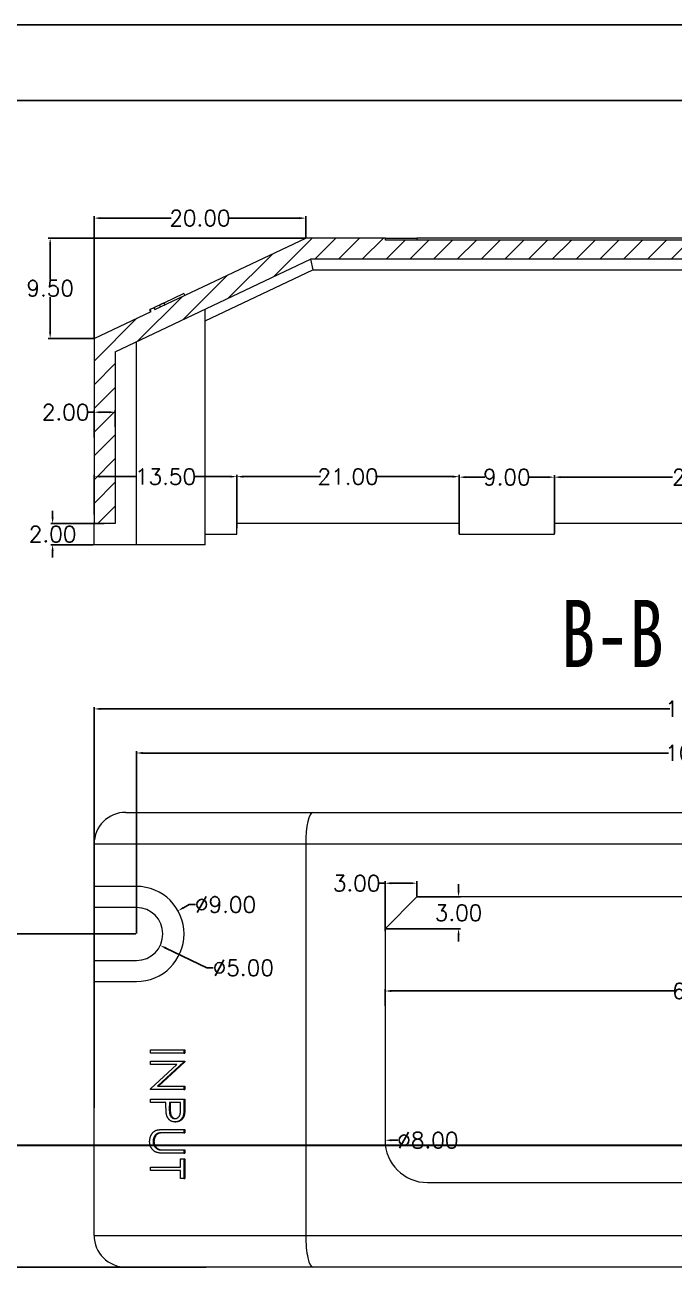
# Model space of a CAD drawing. Header units: inches. Extents: x 1667 to 2586, y 327 to 628.
# Drawn here: x 2224.9 to 2286.2, y 510.4 to 627.9 of the extents above; entities that cross this region are included whole.
import ezdxf

# ---------------------------------------------------------------- set-up
doc = ezdxf.new("R2010")
doc.units = ezdxf.units.IN
doc.header["$LTSCALE"] = 15
doc.linetypes.add('CENTERX2', pattern=[101.6, 63.5, -12.7, 12.7, -12.7])
doc.styles.add('SLDTEXTSTYLE0', font='TXT', dxfattribs={"width": 0.75})
doc.styles.get("Standard").update_dxf_attribs({"font": 'txt', "bigfont": 'gbcbig.shx'})
doc.dimstyles.new('2', dxfattribs={"dimtxt": 1.5, "dimasz": 0.6, "dimexe": 0.18, "dimexo": 0.0625, "dimgap": 0.09, "dimtad": 0, "dimtih": 1, "dimtoh": 1, "dimzin": 0, "dimdsep": 46, "dimtxsty": 'Standard', "dimcen": 0, "dimadec": 0, "dimazin": 2, "dimtfac": 1, "dimtofl": 0, "dimtmove": 0, "dimatfit": 3, "dimfxl": 1, "dimtolj": 1, "dimtzin": 0, "dimarcsym": 0})

# ---------------------------------------------------------------- blocks, each defined once
blk = doc.blocks.new('*D246')
at = {"color": 0, "lineweight": -2}
for p, q in [((2235.41, 542), (2235.41, 559.23)), ((2342.41, 522), (2342.41, 559.23)), ((2236.01, 559.05), (2285.69, 559.05)), ((2341.81, 559.05), (2292.12, 559.05))]:
    blk.add_line(p, q, dxfattribs=at)
at = {"color": 0}
for points in [[(2236.01, 559.15), (2236.01, 558.95), (2235.41, 559.05)], [(2341.81, 559.15), (2341.81, 558.95), (2342.41, 559.05)]]:
    blk.add_solid(points, dxfattribs=at)
at = {"layer": 'Defpoints', "color": 0}
for p in [(2342.41, 559.05), (2235.41, 541.94), (2342.41, 521.94)]:
    blk.add_point(p, dxfattribs=at)
at = {"color": 0, "insert": (2288.91, 559.05), "char_height": 1.5, "attachment_point": 5}
blk.add_mtext('\\A1;107.00', dxfattribs=at)
blk = doc.blocks.new('*D247')
at = {"color": 0, "lineweight": -2}
for p, q in [((2258.91, 535.16), (2258.91, 536.73)), ((2259.51, 536.55), (2286.19, 536.55)), ((2318.31, 536.55), (2291.62, 536.55)), ((2318.91, 535.16), (2318.91, 536.73))]:
    blk.add_line(p, q, dxfattribs=at)
at = {"color": 0}
for points in [[(2259.51, 536.65), (2259.51, 536.45), (2258.91, 536.55)], [(2318.31, 536.65), (2318.31, 536.45), (2318.91, 536.55)]]:
    blk.add_solid(points, dxfattribs=at)
at = {"layer": 'Defpoints', "color": 0}
for p in [(2318.91, 536.55), (2258.91, 535.1), (2318.91, 535.1)]:
    blk.add_point(p, dxfattribs=at)
at = {"color": 0, "insert": (2288.91, 536.55), "char_height": 1.5, "attachment_point": 5}
blk.add_mtext('\\A1;60.00', dxfattribs=at)
blk = doc.blocks.new('*D249')
at = {"color": 0, "lineweight": -2}
blk.add_line((2260.11, 522.44), (2259.51, 522.44), dxfattribs=at)
at = {"color": 0}
blk.add_solid([(2259.51, 522.54), (2259.51, 522.34), (2258.91, 522.44)], dxfattribs=at)
at = {"layer": 'Defpoints', "color": 0}
for p in [(2258.91, 522.44), (2266.91, 522.44)]:
    blk.add_point(p, dxfattribs=at)
at = {"color": 0, "insert": (2262.95, 522.44), "char_height": 1.5, "attachment_point": 5}
blk.add_mtext('\\A1;∅8.00', dxfattribs=at)
blk = doc.blocks.new('*D250')
at = {"color": 0, "lineweight": -2}
for p, q in [((2265.85, 546.04), (2265.85, 546.64)), ((2261.97, 545.44), (2266.03, 545.44)), ((2258.97, 542.44), (2266.03, 542.44)), ((2265.85, 541.84), (2265.85, 541.24))]:
    blk.add_line(p, q, dxfattribs=at)
at = {"color": 0}
for points in [[(2265.75, 546.04), (2265.95, 546.04), (2265.85, 545.44)], [(2265.75, 541.84), (2265.95, 541.84), (2265.85, 542.44)]]:
    blk.add_solid(points, dxfattribs=at)
at = {"layer": 'Defpoints', "color": 0}
for p in [(2261.91, 545.44), (2258.91, 542.44), (2265.85, 542.44)]:
    blk.add_point(p, dxfattribs=at)
at = {"color": 0, "insert": (2265.85, 543.94), "char_height": 1.5, "attachment_point": 5}
blk.add_mtext('\\A1;3.00', dxfattribs=at)
blk = doc.blocks.new('*D251')
at = {"color": 0, "lineweight": -2}
for p, q in [((2258.91, 546.74), (2258.31, 546.74)), ((2258.91, 542.21), (2258.91, 546.92)), ((2261.31, 546.74), (2259.51, 546.74)), ((2261.91, 545.5), (2261.91, 546.92))]:
    blk.add_line(p, q, dxfattribs=at)
at = {"color": 0}
for points in [[(2259.51, 546.84), (2259.51, 546.64), (2258.91, 546.74)], [(2261.31, 546.84), (2261.31, 546.64), (2261.91, 546.74)]]:
    blk.add_solid(points, dxfattribs=at)
at = {"layer": 'Defpoints', "color": 0}
for p in [(2258.91, 546.74), (2261.91, 545.44), (2258.91, 542.15)]:
    blk.add_point(p, dxfattribs=at)
at = {"color": 0, "insert": (2256.22, 546.74), "char_height": 1.5, "attachment_point": 5}
blk.add_mtext('\\A1;3.00', dxfattribs=at)
blk = doc.blocks.new('*D252')
at = {"color": 0, "lineweight": -2}
for p, q in [((2240.39, 544.72), (2239.86, 544.42)), ((2240.99, 544.72), (2240.39, 544.72))]:
    blk.add_line(p, q, dxfattribs=at)
at = {"color": 0}
blk.add_solid([(2239.81, 544.51), (2239.91, 544.34), (2239.34, 544.13)], dxfattribs=at)
at = {"layer": 'Defpoints', "color": 0}
for p in [(2239.34, 544.13), (2231.48, 539.75)]:
    blk.add_point(p, dxfattribs=at)
at = {"color": 0, "insert": (2243.83, 544.72), "char_height": 1.5, "attachment_point": 5}
blk.add_mtext('\\A1;∅9.00', dxfattribs=at)
blk = doc.blocks.new('*D253')
at = {"color": 0, "lineweight": -2}
for p, q in [((2242.07, 538.74), (2238.2, 540.6)), ((2242.67, 538.74), (2242.07, 538.74))]:
    blk.add_line(p, q, dxfattribs=at)
at = {"color": 0}
blk.add_solid([(2238.25, 540.69), (2238.16, 540.51), (2237.66, 540.86)], dxfattribs=at)
at = {"layer": 'Defpoints', "color": 0}
for p in [(2233.16, 543.02), (2237.66, 540.86)]:
    blk.add_point(p, dxfattribs=at)
at = {"color": 0, "insert": (2245.51, 538.74), "char_height": 1.5, "attachment_point": 5}
blk.add_mtext('\\A1;∅5.00', dxfattribs=at)
blk = doc.blocks.new('*D254')
at = {"color": 0, "lineweight": -2}
for p, q in [((2235.35, 541.94), (2213.38, 541.94)), ((2213.56, 541.34), (2213.56, 527.03)), ((2213.56, 511.04), (2213.56, 525.35)), ((2242.01, 510.44), (2213.38, 510.44))]:
    blk.add_line(p, q, dxfattribs=at)
at = {"color": 0}
for points in [[(2213.46, 541.34), (2213.66, 541.34), (2213.56, 541.94)], [(2213.46, 511.04), (2213.66, 511.04), (2213.56, 510.44)]]:
    blk.add_solid(points, dxfattribs=at)
at = {"layer": 'Defpoints', "color": 0}
for p in [(2213.56, 541.94), (2235.41, 541.94), (2242.07, 510.44)]:
    blk.add_point(p, dxfattribs=at)
at = {"color": 0, "insert": (2213.56, 526.19), "char_height": 1.5, "attachment_point": 5}
blk.add_mtext('\\A1;31.50', dxfattribs=at)
blk = doc.blocks.new('*D255')
at = {"color": 0, "lineweight": -2}
for p, q in [((2231.41, 525.5), (2231.41, 563.4)), ((2232.01, 563.22), (2285.82, 563.22)), ((2345.81, 563.22), (2292, 563.22)), ((2346.41, 538.5), (2346.41, 563.4))]:
    blk.add_line(p, q, dxfattribs=at)
at = {"color": 0}
for points in [[(2232.01, 563.32), (2232.01, 563.12), (2231.41, 563.22)], [(2345.81, 563.32), (2345.81, 563.12), (2346.41, 563.22)]]:
    blk.add_solid(points, dxfattribs=at)
at = {"layer": 'Defpoints', "color": 0}
for p in [(2346.41, 563.22), (2346.41, 538.44), (2231.41, 525.44)]:
    blk.add_point(p, dxfattribs=at)
at = {"color": 0, "insert": (2288.91, 563.22), "char_height": 1.5, "attachment_point": 5}
blk.add_mtext('\\A1;115.00', dxfattribs=at)
blk = doc.blocks.new('*D259')
at = {"color": 0, "lineweight": -2}
for p, q in [((2227.49, 581.34), (2227.49, 581.94)), ((2232.35, 580.74), (2227.31, 580.74)), ((2231.35, 578.74), (2227.31, 578.74)), ((2227.49, 578.14), (2227.49, 577.54))]:
    blk.add_line(p, q, dxfattribs=at)
at = {"color": 0}
for points in [[(2227.39, 581.34), (2227.59, 581.34), (2227.49, 580.74)], [(2227.39, 578.14), (2227.59, 578.14), (2227.49, 578.74)]]:
    blk.add_solid(points, dxfattribs=at)
at = {"layer": 'Defpoints', "color": 0}
for p in [(2227.49, 580.74), (2232.41, 580.74), (2231.41, 578.74)]:
    blk.add_point(p, dxfattribs=at)
at = {"color": 0, "insert": (2227.49, 579.74), "char_height": 1.5, "attachment_point": 5}
blk.add_mtext('\\A1;2.00', dxfattribs=at)
blk = doc.blocks.new('*D261')
at = {"color": 0, "lineweight": -2}
for p, q in [((2231.41, 581.59), (2231.41, 585.36)), ((2232.01, 585.18), (2235.44, 585.18)), ((2244.31, 585.18), (2240.87, 585.18)), ((2244.91, 580.8), (2244.91, 585.36))]:
    blk.add_line(p, q, dxfattribs=at)
at = {"color": 0}
for points in [[(2232.01, 585.28), (2232.01, 585.08), (2231.41, 585.18)], [(2244.31, 585.28), (2244.31, 585.08), (2244.91, 585.18)]]:
    blk.add_solid(points, dxfattribs=at)
at = {"layer": 'Defpoints', "color": 0}
for p in [(2231.41, 585.18), (2231.41, 581.53), (2244.91, 580.74)]:
    blk.add_point(p, dxfattribs=at)
at = {"color": 0, "insert": (2238.16, 585.18), "char_height": 1.5, "attachment_point": 5}
blk.add_mtext('\\A1;13.50', dxfattribs=at)
blk = doc.blocks.new('*D262')
at = {"color": 0, "lineweight": -2}
for p, q in [((2244.91, 580.3), (2244.91, 585.36)), ((2245.51, 585.18), (2252.82, 585.18)), ((2265.31, 585.18), (2258, 585.18)), ((2265.91, 580.8), (2265.91, 585.36))]:
    blk.add_line(p, q, dxfattribs=at)
at = {"color": 0}
for points in [[(2245.51, 585.28), (2245.51, 585.08), (2244.91, 585.18)], [(2265.31, 585.28), (2265.31, 585.08), (2265.91, 585.18)]]:
    blk.add_solid(points, dxfattribs=at)
at = {"layer": 'Defpoints', "color": 0}
for p in [(2265.91, 585.18), (2244.91, 580.24), (2265.91, 580.74)]:
    blk.add_point(p, dxfattribs=at)
at = {"color": 0, "insert": (2255.41, 585.18), "char_height": 1.5, "attachment_point": 5}
blk.add_mtext('\\A1;21.00', dxfattribs=at)
blk = doc.blocks.new('*D263')
at = {"color": 0, "lineweight": -2}
for p, q in [((2265.91, 579.8), (2265.91, 585.31)), ((2266.51, 585.13), (2268.32, 585.13)), ((2274.31, 585.13), (2272.5, 585.13)), ((2274.91, 579.8), (2274.91, 585.31))]:
    blk.add_line(p, q, dxfattribs=at)
at = {"color": 0}
for points in [[(2266.51, 585.23), (2266.51, 585.03), (2265.91, 585.13)], [(2274.31, 585.23), (2274.31, 585.03), (2274.91, 585.13)]]:
    blk.add_solid(points, dxfattribs=at)
at = {"layer": 'Defpoints', "color": 0}
for p in [(2274.91, 585.13), (2265.91, 579.74), (2274.91, 579.74)]:
    blk.add_point(p, dxfattribs=at)
at = {"color": 0, "insert": (2270.41, 585.13), "char_height": 1.5, "attachment_point": 5}
blk.add_mtext('\\A1;9.00', dxfattribs=at)
blk = doc.blocks.new('*D264')
at = {"color": 0, "lineweight": -2}
for p, q in [((2274.91, 579.8), (2274.91, 585.31)), ((2275.51, 585.13), (2286.07, 585.13)), ((2302.31, 585.13), (2291.75, 585.13)), ((2302.91, 579.8), (2302.91, 585.31))]:
    blk.add_line(p, q, dxfattribs=at)
at = {"color": 0}
for points in [[(2275.51, 585.23), (2275.51, 585.03), (2274.91, 585.13)], [(2302.31, 585.23), (2302.31, 585.03), (2302.91, 585.13)]]:
    blk.add_solid(points, dxfattribs=at)
at = {"layer": 'Defpoints', "color": 0}
for p in [(2302.91, 585.13), (2274.91, 579.74), (2302.91, 579.74)]:
    blk.add_point(p, dxfattribs=at)
at = {"color": 0, "insert": (2288.91, 585.13), "char_height": 1.5, "attachment_point": 5}
blk.add_mtext('\\A1;28.00', dxfattribs=at)
blk = doc.blocks.new('*D267')
at = {"color": 0, "lineweight": -2}
for p, q in [((2231.41, 591.27), (2230.81, 591.27)), ((2231.41, 588.89), (2231.41, 591.45)), ((2232.81, 591.27), (2232.01, 591.27)), ((2233.41, 589.89), (2233.41, 591.45))]:
    blk.add_line(p, q, dxfattribs=at)
at = {"color": 0}
for points in [[(2232.01, 591.37), (2232.01, 591.17), (2231.41, 591.27)], [(2232.81, 591.37), (2232.81, 591.17), (2233.41, 591.27)]]:
    blk.add_solid(points, dxfattribs=at)
at = {"layer": 'Defpoints', "color": 0}
for p in [(2231.41, 591.27), (2233.41, 589.83), (2231.41, 588.83)]:
    blk.add_point(p, dxfattribs=at)
at = {"color": 0, "insert": (2228.72, 591.27), "char_height": 1.5, "attachment_point": 5}
blk.add_mtext('\\A1;2.00', dxfattribs=at)
blk = doc.blocks.new('*D284')
at = {"color": 0, "lineweight": -2}
for p, q in [((2231.41, 598.3), (2231.41, 609.8)), ((2232.01, 609.62), (2238.69, 609.62)), ((2250.81, 609.62), (2244.12, 609.62)), ((2251.41, 607.8), (2251.41, 609.8))]:
    blk.add_line(p, q, dxfattribs=at)
at = {"color": 0}
for points in [[(2232.01, 609.72), (2232.01, 609.52), (2231.41, 609.62)], [(2250.81, 609.72), (2250.81, 609.52), (2251.41, 609.62)]]:
    blk.add_solid(points, dxfattribs=at)
at = {"layer": 'Defpoints', "color": 0}
for p in [(2231.41, 609.62), (2251.41, 607.74), (2231.41, 598.24)]:
    blk.add_point(p, dxfattribs=at)
at = {"color": 0, "insert": (2241.41, 609.62), "char_height": 1.5, "attachment_point": 5}
blk.add_mtext('\\A1;20.00', dxfattribs=at)
blk = doc.blocks.new('*D285')
at = {"color": 0, "lineweight": -2}
for p, q in [((2251.35, 607.74), (2227.08, 607.74)), ((2227.26, 607.14), (2227.26, 603.83)), ((2227.26, 598.84), (2227.26, 602.15)), ((2231.35, 598.24), (2227.08, 598.24))]:
    blk.add_line(p, q, dxfattribs=at)
at = {"color": 0}
for points in [[(2227.16, 607.14), (2227.36, 607.14), (2227.26, 607.74)], [(2227.16, 598.84), (2227.36, 598.84), (2227.26, 598.24)]]:
    blk.add_solid(points, dxfattribs=at)
at = {"layer": 'Defpoints', "color": 0}
for p in [(2251.41, 607.74), (2227.26, 598.24), (2231.41, 598.24)]:
    blk.add_point(p, dxfattribs=at)
at = {"color": 0, "insert": (2227.26, 602.99), "char_height": 1.5, "attachment_point": 5}
blk.add_mtext('\\A1;9.50', dxfattribs=at)

msp = doc.modelspace()

# ---------------------------------------------------------------- hatches: boundary and pattern name
at = {"linetype": 'Continuous', "lineweight": 0}
h = msp.add_hatch(dxfattribs=at)
h.set_pattern_fill('ANSI31', color=4, scale=0.5, style=0)
h.set_pattern_definition([(45, (0, 8.09), (-1.122532, 1.122532), [])])
h.paths.add_polyline_path([(2335.909, 578.739), (2339.909, 578.739), (2339.909, 581.239), (2337.909, 581.239), (2337.909, 602.277), (2326.409, 607.739), (2318.877, 607.739), (2318.877, 607.539), (2258.94, 607.539), (2258.94, 607.739), (2251.409, 607.739), (2237.156, 600.969), (2237.07, 601.15), (2236.712, 600.98), (2236.797, 600.799), (2231.409, 598.239), (2231.409, 580.739), (2233.409, 580.739), (2233.409, 596.975), (2251.859, 605.739), (2325.958, 605.739), (2335.909, 601.013)], flags=0)

# ---------------------------------------------------------------- linework, layer by layer
for p, q in [((2160.189, 627.895), (2585.871, 627.895)), ((2167.356, 620.728), (2578.705, 620.728))]:
    msp.add_line(p, q)
at = {"color": 7, "linetype": 'Continuous', "lineweight": 15}
for p, q in [((2237.156, 600.969), (2251.409, 607.739)), ((2258.94, 607.739), (2251.409, 607.739)), ((2258.94, 607.539), (2258.94, 607.739)), ((2258.94, 607.739), (2261.909, 607.739)), ((2318.877, 607.539), (2258.94, 607.539)), ((2261.909, 607.739), (2261.909, 607.539)), ((2314.909, 607.739), (2261.909, 607.739)), ((2233.409, 596.975), (2251.859, 605.739)), ((2325.958, 605.739), (2251.859, 605.739)), ((2251.859, 605.739), (2252.085, 604.739)), ((2252.085, 604.739), (2325.732, 604.739)), ((2237.589, 601.396), (2237.675, 601.216)), ((2239.904, 602.496), (2238.01, 601.596)), ((2238.01, 601.596), (2238.095, 601.416)), ((2239.904, 602.496), (2239.99, 602.315)), ((2231.409, 598.239), (2236.797, 600.799)), ((2236.661, 600.956), (2236.747, 600.775)), ((2237.07, 601.15), (2236.712, 600.98)), ((2236.797, 600.799), (2236.712, 600.98)), ((2237.07, 601.15), (2237.156, 600.969)), ((2241.909, 578.739), (2241.909, 601.013)), ((2231.409, 598.239), (2231.409, 580.739)), ((2235.409, 578.739), (2235.409, 597.925)), ((2233.409, 596.975), (2233.409, 580.739)), ((2233.409, 580.739), (2231.409, 580.739)), ((2231.409, 578.739), (2231.409, 580.739)), ((2244.909, 579.739), (2244.909, 580.739)), ((2265.909, 580.739), (2244.909, 580.739)), ((2265.909, 579.739), (2265.909, 580.739)), ((2274.909, 579.739), (2274.909, 580.739)), ((2302.909, 580.739), (2274.909, 580.739)), ((2241.909, 579.739), (2244.909, 579.739)), ((2265.909, 579.739), (2274.909, 579.739)), ((2235.409, 578.739), (2231.409, 578.739)), ((2241.909, 578.739), (2235.409, 578.739)), ((2234.409, 553.441), (2252.085, 553.441)), ((2252.085, 553.441), (2325.732, 553.441)), ((2251.409, 550.441), (2231.409, 550.441)), ((2231.409, 546.441), (2231.409, 550.441)), ((2326.409, 550.441), (2251.409, 550.441)), ((2251.409, 550.441), (2251.409, 513.441)), ((2235.409, 546.441), (2231.409, 546.441)), ((2231.409, 544.441), (2231.409, 546.441)), ((2258.909, 542.441), (2261.909, 545.441)), ((2314.909, 545.441), (2261.909, 545.441)), ((2235.409, 544.441), (2231.409, 544.441)), ((2258.909, 542.441), (2258.909, 522.441)), ((2231.409, 539.441), (2235.409, 539.441)), ((2231.409, 537.441), (2231.409, 539.441)), ((2231.409, 513.441), (2231.409, 537.441)), ((2231.409, 537.441), (2235.409, 537.441)), ((2236.742, 530.678), (2236.742, 530.992)), ((2236.742, 530.992), (2239.904, 530.992)), ((2239.904, 530.992), (2239.904, 530.678)), ((2239.904, 530.992), (2239.99, 530.992)), ((2239.99, 530.992), (2239.99, 530.678)), ((2239.904, 530.678), (2236.742, 530.678)), ((2236.742, 529.601), (2236.742, 529.915)), ((2236.742, 529.915), (2239.904, 529.915)), ((2239.904, 529.849), (2237.416, 527.537)), ((2239.99, 529.849), (2237.501, 527.537)), ((2239.904, 530.678), (2239.99, 530.678)), ((2239.904, 529.915), (2239.904, 529.849)), ((2239.904, 529.915), (2239.99, 529.915)), ((2239.904, 529.849), (2239.99, 529.849)), ((2239.99, 529.915), (2239.99, 529.849)), ((2236.742, 527.294), (2239.225, 529.601)), ((2239.225, 529.601), (2236.742, 529.601)), ((2237.416, 527.537), (2239.904, 527.537)), ((2239.904, 527.537), (2239.904, 527.223)), ((2239.904, 527.537), (2239.99, 527.537)), ((2239.99, 527.537), (2239.99, 527.223)), ((2236.742, 527.223), (2236.742, 527.294)), ((2239.904, 527.223), (2236.742, 527.223)), ((2236.742, 526.011), (2236.742, 526.325)), ((2236.742, 526.325), (2239.904, 526.325)), ((2239.904, 527.223), (2239.99, 527.223)), ((2239.904, 526.325), (2239.904, 525.639)), ((2239.904, 526.325), (2239.99, 526.325)), ((2239.99, 526.325), (2239.99, 525.639)), ((2238.202, 526.011), (2236.742, 526.011)), ((2238.202, 525.761), (2238.202, 526.011)), ((2238.526, 526.011), (2238.519, 525.398)), ((2238.519, 525.398), (2238.605, 525.398)), ((2239.58, 526.011), (2238.526, 526.011)), ((2238.612, 526.011), (2238.605, 525.398)), ((2239.58, 525.371), (2239.58, 526.011)), ((2239.904, 525.639), (2239.99, 525.639)), ((2239.056, 524.171), (2239.142, 524.171)), ((2239.856, 524.842), (2239.942, 524.842)), ((2237.589, 523.125), (2237.675, 523.125)), ((2237.994, 523.453), (2239.904, 523.453)), ((2239.904, 523.139), (2238.01, 523.139)), ((2239.904, 523.453), (2239.904, 523.139)), ((2239.904, 523.453), (2239.99, 523.453)), ((2239.904, 523.139), (2239.99, 523.139)), ((2239.99, 523.453), (2239.99, 523.139)), ((2236.986, 522.315), (2237.071, 522.315)), ((2237.519, 521.56), (2237.605, 521.56)), ((2238.01, 521.524), (2239.904, 521.524)), ((2239.904, 521.524), (2239.904, 521.21)), ((2239.904, 521.524), (2239.99, 521.524)), ((2239.99, 521.524), (2239.99, 521.21)), ((2239.904, 521.21), (2237.994, 521.21)), ((2239.58, 519.909), (2239.58, 520.671)), ((2239.58, 520.671), (2239.904, 520.671)), ((2239.904, 521.21), (2239.99, 521.21)), ((2239.904, 520.671), (2239.904, 518.832)), ((2239.904, 520.671), (2239.99, 520.671)), ((2239.99, 520.671), (2239.99, 518.832)), ((2236.742, 519.594), (2236.742, 519.909)), ((2236.742, 519.909), (2239.58, 519.909)), ((2239.58, 519.594), (2236.742, 519.594)), ((2239.58, 518.832), (2239.58, 519.594)), ((2239.904, 518.832), (2239.58, 518.832)), ((2239.904, 518.832), (2239.99, 518.832)), ((2262.909, 518.441), (2314.909, 518.441)), ((2231.409, 513.441), (2251.409, 513.441)), ((2251.409, 513.441), (2326.409, 513.441)), ((2252.085, 510.441), (2234.409, 510.441)), ((2325.732, 510.441), (2252.085, 510.441))]:
    msp.add_line(p, q, dxfattribs=at)
at = {"color": 8, "linetype": 'Continuous', "lineweight": 15}
msp.add_line((2241.909, 599.906), (2252.085, 604.739), dxfattribs=at)
at = {"color": 1, "linetype": 'CENTERX2', "lineweight": 30}
msp.add_line((2360.209, 521.941), (2217.609, 521.941), dxfattribs=at)
at = {"color": 7, "linetype": 'Continuous', "lineweight": 15}
for centre, radius, start, end in [((2234.409, 550.441), 3, 90, 180), ((2235.409, 541.941), 4.5, 270, 90), ((2235.409, 541.941), 2.5, 270, 90), ((2262.909, 522.441), 4, 180, 270), ((2234.409, 513.441), 3, 180, 270)]:
    msp.add_arc(centre, radius, start, end, dxfattribs=at)
for centre, start_param, end_param in [((2252.085, 550.441), 0, 1.5707963), ((2252.085, 513.441), 1.5707963, 3.1415927)]:
    msp.add_ellipse(centre, major_axis=(0, 3), ratio=0.2254305, start_param=start_param, end_param=end_param, dxfattribs=at)
for points, knots in [([(2237.589, 601.396), (2237.493, 601.351), (2237.301, 601.26), (2237.131, 601.179), (2237.083, 601.156), (2237.07, 601.15)], [0, 0, 0, 0, 0.4260578, 0.8503364, 1, 1, 1, 1]), ([(2238.01, 601.596), (2237.983, 601.583), (2237.932, 601.559), (2237.86, 601.525), (2237.795, 601.494), (2237.739, 601.467), (2237.69, 601.444), (2237.649, 601.425), (2237.616, 601.409), (2237.597, 601.4), (2237.589, 601.396)], [0, 0, 0, 0, 0.1910786, 0.3626046, 0.5160988, 0.650038, 0.7659767, 0.862374, 0.9408421, 1, 1, 1, 1]), ([(2236.712, 600.98), (2236.711, 600.979), (2236.702, 600.975), (2236.687, 600.968), (2236.672, 600.961), (2236.663, 600.957), (2236.662, 600.956), (2236.661, 600.956)], [0.82604821, 0.82604821, 0.82604821, 0.82604821, 0.82949082, 0.87039355, 0.91222947, 0.95555429, 1, 1, 1, 1]), ([(2238.253, 524.87), (2238.249, 524.892), (2238.24, 524.94), (2238.23, 525.019), (2238.221, 525.111), (2238.214, 525.216), (2238.209, 525.334), (2238.204, 525.464), (2238.202, 525.608), (2238.202, 525.709), (2238.202, 525.761)], [0, 0, 0, 0, 0.0751731, 0.1647463, 0.2680169, 0.3859119, 0.5177895, 0.663691, 0.8244132, 1, 1, 1, 1]), ([(2238.519, 525.398), (2238.519, 525.368), (2238.519, 525.311), (2238.522, 525.227), (2238.526, 525.15), (2238.533, 525.078), (2238.541, 525.014), (2238.55, 524.955), (2238.562, 524.902), (2238.579, 524.841), (2238.608, 524.773), (2238.651, 524.699), (2238.703, 524.636), (2238.763, 524.582), (2238.83, 524.539), (2238.902, 524.508), (2238.977, 524.489), (2239.029, 524.487), (2239.055, 524.486)], [0, 0, 0, 0, 0.072523, 0.1400042, 0.2030182, 0.2605215, 0.3137246, 0.3615116, 0.4053466, 0.4445874, 0.5168443, 0.5864608, 0.6554428, 0.7247265, 0.7940172, 0.861667, 0.9301257, 1, 1, 1, 1]), ([(2238.605, 525.398), (2238.605, 525.368), (2238.605, 525.311), (2238.608, 525.227), (2238.612, 525.15), (2238.619, 525.078), (2238.627, 525.014), (2238.636, 524.955), (2238.648, 524.902), (2238.665, 524.841), (2238.694, 524.773), (2238.736, 524.699), (2238.789, 524.636), (2238.849, 524.582), (2238.916, 524.539), (2238.987, 524.508), (2239.063, 524.489), (2239.114, 524.487), (2239.14, 524.486)], [0, 0, 0, 0, 0.072523, 0.1400042, 0.2030182, 0.2605215, 0.3137246, 0.3615116, 0.4053466, 0.4445874, 0.5168443, 0.5864608, 0.6554428, 0.7247265, 0.7940172, 0.861667, 0.9301257, 1, 1, 1, 1]), ([(2239.055, 524.486), (2239.08, 524.487), (2239.131, 524.489), (2239.205, 524.508), (2239.275, 524.539), (2239.341, 524.582), (2239.401, 524.635), (2239.453, 524.697), (2239.495, 524.766), (2239.522, 524.831), (2239.538, 524.889), (2239.55, 524.939), (2239.559, 524.995), (2239.566, 525.058), (2239.573, 525.127), (2239.577, 525.203), (2239.579, 525.285), (2239.58, 525.342), (2239.58, 525.371)], [0, 0, 0, 0, 0.0700344, 0.1392198, 0.2081697, 0.2788421, 0.3496461, 0.4184313, 0.4876778, 0.55747, 0.595384, 0.6380122, 0.6859546, 0.73822, 0.7961298, 0.8585354, 0.9266675, 1, 1, 1, 1]), ([(2239.904, 525.639), (2239.904, 525.592), (2239.904, 525.501), (2239.901, 525.371), (2239.897, 525.254), (2239.892, 525.148), (2239.886, 525.054), (2239.878, 524.973), (2239.869, 524.903), (2239.86, 524.861), (2239.856, 524.842)], [0, 0, 0, 0, 0.1769558, 0.3390551, 0.4863182, 0.6187809, 0.7356188, 0.8387425, 0.9264571, 1, 1, 1, 1]), ([(2239.99, 525.639), (2239.99, 525.592), (2239.99, 525.501), (2239.987, 525.371), (2239.983, 525.254), (2239.978, 525.148), (2239.972, 525.054), (2239.964, 524.973), (2239.955, 524.903), (2239.946, 524.861), (2239.942, 524.842)], [0, 0, 0, 0, 0.1769558, 0.3390551, 0.4863182, 0.6187809, 0.7356188, 0.8387425, 0.9264571, 1, 1, 1, 1]), ([(2239.056, 524.171), (2239.03, 524.172), (2238.979, 524.173), (2238.905, 524.183), (2238.834, 524.196), (2238.766, 524.216), (2238.702, 524.243), (2238.641, 524.275), (2238.584, 524.313), (2238.531, 524.356), (2238.481, 524.405), (2238.436, 524.458), (2238.394, 524.516), (2238.357, 524.578), (2238.325, 524.645), (2238.297, 524.716), (2238.273, 524.791), (2238.26, 524.843), (2238.253, 524.87)], [0, 0, 0, 0, 0.0701189, 0.1371924, 0.2020162, 0.2646314, 0.3261165, 0.3860103, 0.4458118, 0.5052977, 0.5646333, 0.6242826, 0.683902, 0.7439528, 0.8053877, 0.868388, 0.933084, 1, 1, 1, 1]), ([(2239.856, 524.842), (2239.85, 524.817), (2239.839, 524.77), (2239.815, 524.701), (2239.787, 524.635), (2239.755, 524.573), (2239.718, 524.514), (2239.676, 524.459), (2239.631, 524.406), (2239.581, 524.358), (2239.527, 524.313), (2239.47, 524.275), (2239.409, 524.243), (2239.345, 524.217), (2239.277, 524.197), (2239.206, 524.182), (2239.132, 524.173), (2239.082, 524.172), (2239.056, 524.171)], [0, 0, 0, 0, 0.062468, 0.1234639, 0.1833718, 0.2431011, 0.302062, 0.3616322, 0.4221706, 0.4832471, 0.5448543, 0.6059697, 0.6679554, 0.7300422, 0.7945949, 0.8603755, 0.9289226, 1, 1, 1, 1]), ([(2239.942, 524.842), (2239.936, 524.817), (2239.924, 524.77), (2239.901, 524.701), (2239.873, 524.635), (2239.841, 524.573), (2239.803, 524.514), (2239.762, 524.459), (2239.717, 524.406), (2239.666, 524.358), (2239.613, 524.313), (2239.555, 524.275), (2239.495, 524.243), (2239.431, 524.217), (2239.363, 524.197), (2239.292, 524.182), (2239.218, 524.173), (2239.167, 524.172), (2239.142, 524.171)], [0, 0, 0, 0, 0.062468, 0.1234639, 0.1833718, 0.2431011, 0.302062, 0.3616322, 0.4221706, 0.4832471, 0.5448543, 0.6059697, 0.6679554, 0.7300422, 0.7945949, 0.8603755, 0.9289226, 1, 1, 1, 1]), ([(2236.661, 522.297), (2236.662, 522.331), (2236.663, 522.397), (2236.671, 522.494), (2236.686, 522.588), (2236.706, 522.678), (2236.732, 522.764), (2236.763, 522.847), (2236.801, 522.925), (2236.843, 523), (2236.89, 523.07), (2236.942, 523.134), (2236.997, 523.193), (2237.056, 523.245), (2237.118, 523.291), (2237.185, 523.33), (2237.255, 523.365), (2237.304, 523.382), (2237.328, 523.391)], [0, 0, 0, 0, 0.0711745, 0.1396441, 0.2063172, 0.2713732, 0.3354181, 0.3980763, 0.4606079, 0.5229695, 0.5847157, 0.6448949, 0.7042906, 0.7629982, 0.8210874, 0.8801039, 0.9393885, 1, 1, 1, 1]), ([(2237.589, 523.125), (2237.559, 523.12), (2237.502, 523.11), (2237.42, 523.084), (2237.345, 523.049), (2237.278, 523.005), (2237.217, 522.95), (2237.161, 522.883), (2237.112, 522.802), (2237.068, 522.712), (2237.032, 522.615), (2237.005, 522.515), (2236.988, 522.415), (2236.987, 522.348), (2236.986, 522.315)], [0, 0, 0, 0, 0.0863271, 0.1677899, 0.2444669, 0.3184859, 0.3922457, 0.469994, 0.5538418, 0.6442898, 0.7368379, 0.8261441, 0.9136665, 1, 1, 1, 1]), ([(2237.675, 523.125), (2237.645, 523.12), (2237.588, 523.11), (2237.506, 523.084), (2237.431, 523.049), (2237.363, 523.005), (2237.303, 522.95), (2237.247, 522.883), (2237.198, 522.802), (2237.154, 522.712), (2237.118, 522.615), (2237.091, 522.515), (2237.074, 522.415), (2237.072, 522.348), (2237.071, 522.315)], [0, 0, 0, 0, 0.0863271, 0.1677899, 0.2444669, 0.3184859, 0.3922457, 0.469994, 0.5538418, 0.6442898, 0.7368379, 0.8261441, 0.9136665, 1, 1, 1, 1]), ([(2237.328, 523.391), (2237.345, 523.396), (2237.382, 523.407), (2237.442, 523.42), (2237.512, 523.43), (2237.59, 523.439), (2237.678, 523.445), (2237.775, 523.45), (2237.882, 523.454), (2237.956, 523.453), (2237.994, 523.453)], [0, 0, 0, 0, 0.0781299, 0.1694654, 0.2743353, 0.3921102, 0.5236873, 0.6683654, 0.8271319, 1, 1, 1, 1]), ([(2238.01, 523.139), (2237.983, 523.139), (2237.932, 523.14), (2237.86, 523.139), (2237.795, 523.137), (2237.739, 523.136), (2237.69, 523.134), (2237.649, 523.132), (2237.616, 523.13), (2237.597, 523.127), (2237.589, 523.125)], [0, 0, 0, 0, 0.1910786, 0.3626046, 0.5160988, 0.650038, 0.7659767, 0.862374, 0.9408421, 1, 1, 1, 1]), ([(2237.935, 523.138), (2237.91, 523.138), (2237.823, 523.137), (2237.737, 523.13), (2237.675, 523.125)], [0, 0, 0, 0, 0.2884248, 1, 1, 1, 1]), ([(2237.994, 521.21), (2237.96, 521.21), (2237.893, 521.211), (2237.794, 521.215), (2237.701, 521.222), (2237.613, 521.232), (2237.53, 521.243), (2237.452, 521.259), (2237.378, 521.276), (2237.31, 521.297), (2237.245, 521.323), (2237.182, 521.353), (2237.123, 521.389), (2237.064, 521.431), (2237.008, 521.478), (2236.955, 521.531), (2236.903, 521.589), (2236.854, 521.652), (2236.808, 521.72), (2236.77, 521.793), (2236.735, 521.868), (2236.708, 521.947), (2236.687, 522.03), (2236.672, 522.116), (2236.663, 522.205), (2236.662, 522.266), (2236.661, 522.297)], [0, 0, 0, 0, 0.0548485, 0.1070402, 0.1569511, 0.2039569, 0.2484038, 0.2904463, 0.3303728, 0.3677632, 0.4038407, 0.4398491, 0.4762889, 0.5127798, 0.5502625, 0.5881522, 0.6274096, 0.6677367, 0.708183, 0.7486334, 0.7888101, 0.8294908, 0.8703936, 0.9122295, 0.9555543, 1, 1, 1, 1]), ([(2236.986, 522.315), (2236.987, 522.286), (2236.988, 522.229), (2237, 522.145), (2237.022, 522.062), (2237.05, 521.982), (2237.087, 521.906), (2237.129, 521.836), (2237.179, 521.772), (2237.234, 521.715), (2237.296, 521.664), (2237.365, 521.622), (2237.439, 521.586), (2237.492, 521.569), (2237.519, 521.56)], [0, 0, 0, 0, 0.0828759, 0.1652731, 0.2477177, 0.3314687, 0.4152058, 0.4962778, 0.5775623, 0.6581791, 0.7397037, 0.8238245, 0.9094921, 1, 1, 1, 1]), ([(2237.071, 522.315), (2237.072, 522.286), (2237.074, 522.229), (2237.086, 522.145), (2237.108, 522.062), (2237.136, 521.982), (2237.173, 521.906), (2237.215, 521.836), (2237.265, 521.772), (2237.32, 521.715), (2237.382, 521.664), (2237.451, 521.622), (2237.525, 521.586), (2237.578, 521.569), (2237.605, 521.56)], [0, 0, 0, 0, 0.0828759, 0.1652731, 0.2477177, 0.3314687, 0.4152058, 0.4962778, 0.5775623, 0.6581791, 0.7397037, 0.8238245, 0.9094921, 1, 1, 1, 1]), ([(2237.519, 521.56), (2237.53, 521.557), (2237.555, 521.55), (2237.597, 521.544), (2237.646, 521.537), (2237.704, 521.533), (2237.769, 521.528), (2237.842, 521.526), (2237.924, 521.525), (2237.98, 521.524), (2238.01, 521.524)], [0, 0, 0, 0, 0.0698351, 0.1556208, 0.2578016, 0.3738112, 0.5064025, 0.6555645, 0.8200793, 1, 1, 1, 1]), ([(2237.605, 521.56), (2237.616, 521.557), (2237.641, 521.55), (2237.683, 521.544), (2237.732, 521.537), (2237.79, 521.533), (2237.855, 521.528), (2237.928, 521.526), (2238.009, 521.525), (2238.066, 521.524), (2238.095, 521.524)], [0, 0, 0, 0, 0.0698351, 0.1556208, 0.2578016, 0.3738112, 0.5064025, 0.6555645, 0.8200793, 1, 1, 1, 1])]:
    msp.add_open_spline(points, degree=3, knots=knots, dxfattribs=at)

# ---------------------------------------------------------------- texts
at = {"color": 7, "linetype": 'Continuous', "insert": (2275.524, 573.529), "char_height": 6.35, "attachment_point": 1, "style": 'SLDTEXTSTYLE0'}
msp.add_mtext('B-B', dxfattribs=at)

# ---------------------------------------------------------------- dimensions: what is measured, and where the dimension line sits
for base, p1, p2, picture, middle in [((2231.409, 609.621), (2251.409, 607.739), (2231.409, 598.239), '*D284', (2241.409, 609.621)), ((2231.409, 591.273), (2233.409, 589.829), (2231.409, 588.827), '*D267', (2228.719, 591.273)), ((2231.409, 585.177), (2244.909, 580.739), (2231.409, 581.532), '*D261', (2238.159, 585.177)), ((2265.909, 585.177), (2244.909, 580.239), (2265.909, 580.739), '*D262', (2255.409, 585.177)), ((2274.909, 585.127), (2265.909, 579.739), (2274.909, 579.739), '*D263', (2270.409, 585.127)), ((2302.909, 585.127), (2274.909, 579.739), (2302.909, 579.739), '*D264', (2288.909, 585.127)), ((2346.409, 563.22), (2231.409, 525.441), (2346.409, 538.441), '*D255', (2288.909, 563.22)), ((2342.409, 559.047), (2235.409, 541.941), (2342.409, 521.941), '*D246', (2288.909, 559.047)), ((2258.909, 546.744), (2261.909, 545.441), (2258.909, 542.146), '*D251', (2256.219, 546.744)), ((2318.909, 536.546), (2258.909, 535.095), (2318.909, 535.095), '*D247', (2288.909, 536.546))]:
    dim = msp.add_linear_dim(base=base, p1=p1, p2=p2, dimstyle='2')
    dim.commit()
    dim.dimension.update_dxf_attribs({"geometry": picture, "text_midpoint": middle})
for base, p1, p2, picture, middle in [((2227.263, 598.239), (2251.409, 607.739), (2231.409, 598.239), '*D285', (2227.263, 602.989)), ((2227.492, 580.739), (2231.409, 578.739), (2232.409, 580.739), '*D259', (2227.492, 579.739)), ((2265.847, 542.441), (2261.909, 545.441), (2258.909, 542.441), '*D250', (2265.847, 543.941)), ((2213.561, 541.941), (2242.075, 510.441), (2235.409, 541.941), '*D254', (2213.561, 526.191))]:
    dim = msp.add_linear_dim(base=base, p1=p1, p2=p2, angle=90, dimstyle='2')
    dim.commit()
    dim.dimension.update_dxf_attribs({"geometry": picture, "text_midpoint": middle})
dim = msp.add_diameter_dim_2p(p1=(2231.478, 539.749), p2=(2239.339, 544.132), dimstyle='2')
dim.commit()
dim.dimension.update_dxf_attribs({"geometry": '*D252', "text_midpoint": (2243.827, 544.716)})
dim = msp.add_diameter_dim_2p(p1=(2233.155, 543.024), p2=(2237.662, 540.858), dimstyle='2')
dim.commit()
dim.dimension.update_dxf_attribs({"geometry": '*D253', "text_midpoint": (2245.515, 538.737), "dimtype": 163})
dim = msp.add_diameter_dim_2p(p1=(2266.909, 522.441), p2=(2258.909, 522.441), dimstyle='2', override={"dimtmove": 1})
dim.commit()
dim.dimension.update_dxf_attribs({"geometry": '*D249', "text_midpoint": (2260.109, 522.441), "dimtype": 163})

doc.saveas('drawing.dxf')
